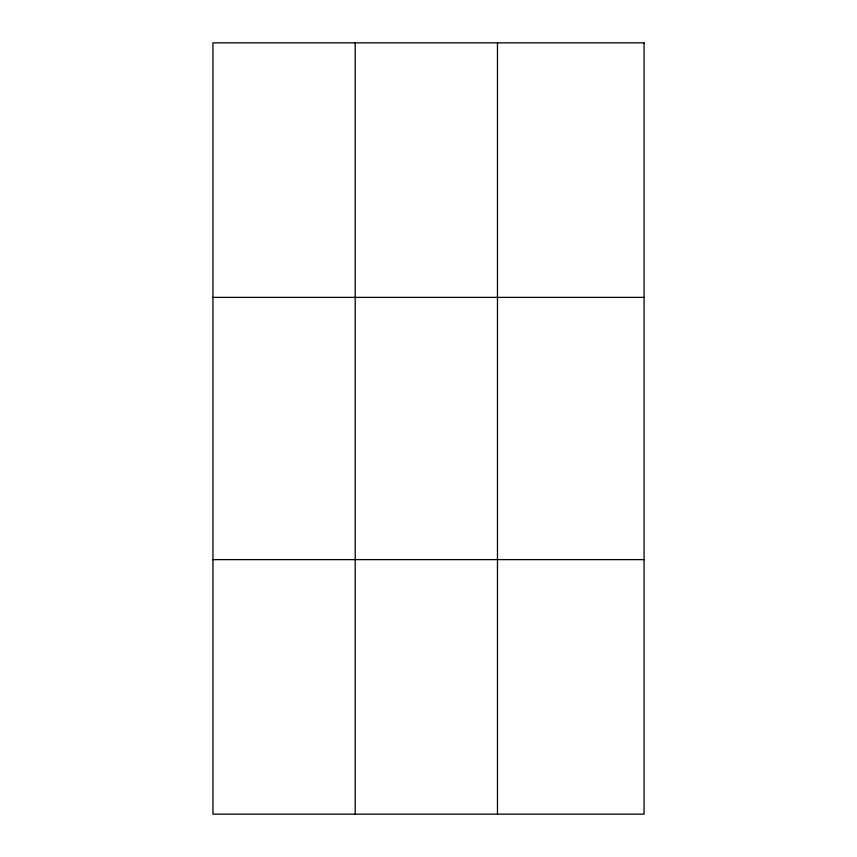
<?xml version="1.0" encoding="UTF-8"?>
<svg xmlns="http://www.w3.org/2000/svg" width="857" height="857" viewBox="0 0 857 857"><rect width="100%" height="100%" fill="white"/><g stroke="black" fill="none" stroke-linecap="round" stroke-linejoin="round"><path stroke-width="1.29" d="M355.216 42.85L355.216 814.15M497.478 42.85L497.478 814.15M212.943 297.379L644.057 297.379M212.943 559.621L644.057 559.621M644.057 42.85L644.057 814.15L212.943 814.15L212.943 42.85L644.057 42.85"/></g></svg>
